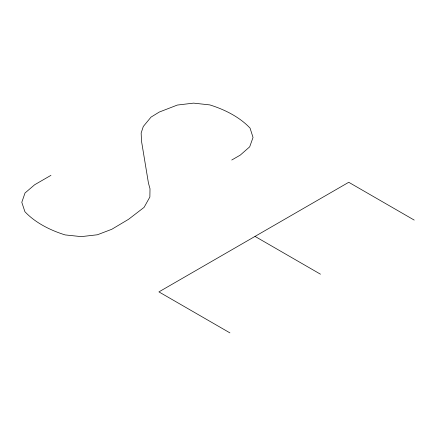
<?xml version="1.0" encoding="UTF-8"?>
<svg xmlns="http://www.w3.org/2000/svg" width="436" height="436" viewBox="0 0 436 436"><rect width="100%" height="100%" fill="white"/><g stroke="black" fill="none" stroke-linecap="round" stroke-linejoin="round"><path stroke-width="0.65" d="M50.947 175.343L34.695 184.728L25.021 192.99L21.8 202.299L24.896 211.678A98.999 57.154 0 0 0 65.138 234.917L81.265 236.628L97.386 234.77L111.829 229.26L128.593 219.281L144.071 207.373L149.87 197.018L150 188.755L148.447 183.093L141.477 140.948L141.155 133.018L143.28 126.505L151.02 117.121L159.271 112.057L177.327 105.06L193.573 103.125L209.825 104.913A98.999 57.154 0 0 1 250.068 128.146L253.038 137.454L249.686 146.839L240.274 155.102L231.761 160.017M414.2 220.076L348.745 182.286L158.917 291.886L229.914 332.875M255.022 236.399L320.471 274.19"/></g></svg>
